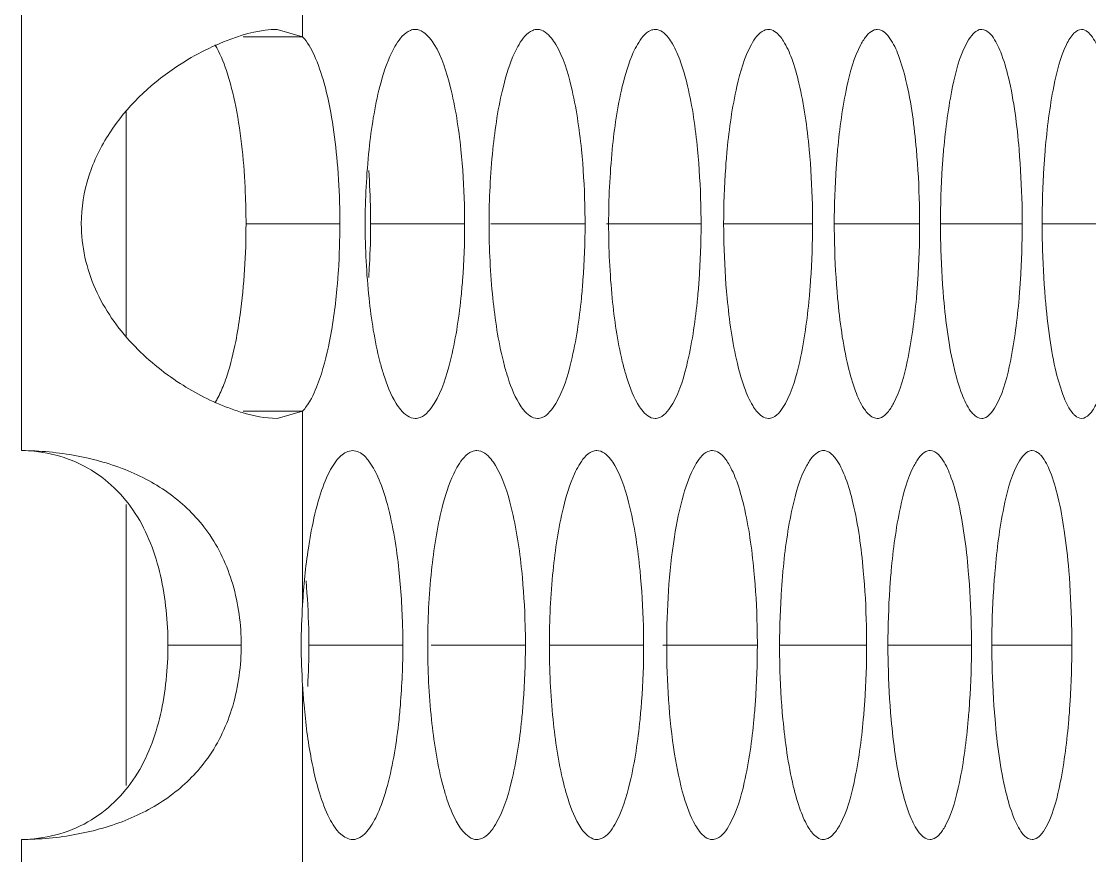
# Model space of a CAD drawing. Header units: millimetres. Extents: x 1177 to 4147, y 93 to 2194.
# Drawn here: x 2891.19 to 2907.68, y 1524.72 to 1537.59 of the extents above; entities that cross this region are included whole.
import ezdxf

# ---------------------------------------------------------------- set-up
doc = ezdxf.new("R2010")
doc.units = ezdxf.units.MM
doc.header["$LTSCALE"] = 0.1
doc.layers.get('0').update_dxf_attribs({"lineweight": 13})
doc.layers.add('标注', color=251, linetype='Continuous', lineweight=9)

msp = doc.modelspace()

# ---------------------------------------------------------------- linework, layer by layer
for p, q in [((2895.532, 1537.354), (2895.532, 1540.341)), ((2891.191, 1530.972), (2891.191, 1537.962)), ((2891.191, 1530.972), (2891.191, 1537.962)), ((2895.532, 1528.593), (2895.532, 1531.58)), ((2895.532, 1524.364), (2895.532, 1527.351)), ((2891.191, 1517.981), (2891.191, 1524.972)), ((2891.191, 1517.981), (2891.191, 1524.972))]:
    msp.add_line(p, q)
at = {"layer": '标注'}
for p, q in [((2895.532, 1537.354), (2895.137, 1537.467)), ((2894.616, 1537.354), (2895.532, 1537.354)), ((2892.81, 1536.205), (2892.81, 1532.729)), ((2894.658, 1534.467), (2896.106, 1534.467)), ((2896.581, 1534.467), (2898.032, 1534.467)), ((2898.435, 1534.467), (2899.89, 1534.467)), ((2900.221, 1534.467), (2901.68, 1534.467)), ((2902.029, 1534.467), (2903.401, 1534.467)), ((2903.736, 1534.467), (2905.053, 1534.467)), ((2905.375, 1534.467), (2906.636, 1534.467)), ((2906.944, 1534.467), (2908.15, 1534.467)), ((2894.616, 1531.58), (2895.532, 1531.58)), ((2895.137, 1531.467), (2895.532, 1531.58)), ((2892.81, 1530.139), (2892.81, 1525.804)), ((2893.453, 1527.972), (2894.584, 1527.972)), ((2895.628, 1527.972), (2897.078, 1527.972)), ((2897.516, 1527.972), (2898.97, 1527.972)), ((2899.337, 1527.972), (2900.794, 1527.972)), ((2901.089, 1527.972), (2902.549, 1527.972)), ((2902.892, 1527.972), (2904.235, 1527.972)), ((2904.564, 1527.972), (2905.853, 1527.972)), ((2906.168, 1527.972), (2907.402, 1527.972))]:
    msp.add_line(p, q, dxfattribs=at)
for centre, radius, start, end in [((2904.136, 1527.964), 8.627, 175.8208, 179.9495), ((2904.136, 1527.979), 8.627, 180.0505, 184.1792), ((2884.338, 1527.971), 11.29, 356.7614, 0.0035)]:
    msp.add_arc(centre, radius, start, end, dxfattribs=at)
for points, knots in [([(2895.137, 1537.467), (2894.895, 1537.466), (2894.332, 1537.317), (2893.824, 1537.053), (2893.553, 1536.869)], [0, 0, 0, 0, 0.425121, 1, 1, 1, 1]), ([(2897.27, 1537.467), (2897.244, 1537.467), (2897.116, 1537.438), (2897.03, 1537.322), (2896.976, 1537.235)], [0, 0, 0, 0, 0.199148, 1, 1, 1, 1]), ([(2897.563, 1537.235), (2897.541, 1537.27), (2897.472, 1537.372), (2897.356, 1537.467), (2897.27, 1537.467)], [0, 0, 0, 0, 0.321082, 1, 1, 1, 1]), ([(2899.155, 1537.467), (2899.131, 1537.467), (2899.005, 1537.437), (2898.923, 1537.322), (2898.871, 1537.235)], [0, 0, 0, 0, 0.196477, 1, 1, 1, 1]), ([(2899.437, 1537.235), (2899.417, 1537.27), (2899.351, 1537.371), (2899.239, 1537.467), (2899.155, 1537.467)], [0, 0, 0, 0, 0.324295, 1, 1, 1, 1]), ([(2900.972, 1537.467), (2900.948, 1537.467), (2900.825, 1537.436), (2900.748, 1537.321), (2900.699, 1537.235)], [0, 0, 0, 0, 0.193636, 1, 1, 1, 1]), ([(2901.239, 1537.244), (2901.22, 1537.277), (2901.158, 1537.374), (2901.052, 1537.467), (2900.972, 1537.467)], [0, 0, 0, 0, 0.326204, 1, 1, 1, 1]), ([(2902.72, 1537.467), (2902.698, 1537.467), (2902.577, 1537.435), (2902.505, 1537.32), (2902.458, 1537.235)], [0, 0, 0, 0, 0.190615, 1, 1, 1, 1]), ([(2902.951, 1537.287), (2902.934, 1537.314), (2902.879, 1537.394), (2902.788, 1537.467), (2902.72, 1537.467)], [0, 0, 0, 0, 0.321102, 1, 1, 1, 1]), ([(2904.4, 1537.467), (2904.378, 1537.467), (2904.315, 1537.45), (2904.225, 1537.367), (2904.174, 1537.284), (2904.148, 1537.235)], [0, 0, 0, 0, 0.185665, 0.530478, 1, 1, 1, 1]), ([(2904.595, 1537.328), (2904.58, 1537.349), (2904.532, 1537.413), (2904.456, 1537.467), (2904.4, 1537.467)], [0, 0, 0, 0, 0.314447, 1, 1, 1, 1]), ([(2906.011, 1537.467), (2905.99, 1537.467), (2905.928, 1537.45), (2905.843, 1537.366), (2905.794, 1537.284), (2905.769, 1537.235)], [0, 0, 0, 0, 0.182292, 0.52599, 1, 1, 1, 1]), ([(2906.17, 1537.366), (2906.158, 1537.382), (2906.117, 1537.429), (2906.055, 1537.467), (2906.011, 1537.467)], [0, 0, 0, 0, 0.305886, 1, 1, 1, 1]), ([(2907.553, 1537.467), (2907.509, 1537.467), (2907.404, 1537.396), (2907.351, 1537.297), (2907.321, 1537.235)], [0, 0, 0, 0, 0.389659, 1, 1, 1, 1]), ([(2907.677, 1537.4), (2907.667, 1537.411), (2907.633, 1537.444), (2907.586, 1537.467), (2907.553, 1537.467)], [0, 0, 0, 0, 0.295107, 1, 1, 1, 1]), ([(2896.065, 1535.421), (2896.029, 1535.831), (2895.951, 1536.396), (2895.738, 1537.037), (2895.608, 1537.273), (2895.532, 1537.354)], [0, 0, 0, 0, 0.608781, 0.835781, 1, 1, 1, 1]), ([(2903.349, 1535.614), (2903.316, 1535.958), (2903.254, 1536.433), (2903.098, 1536.989), (2903.004, 1537.203), (2902.951, 1537.287)], [0, 0, 0, 0, 0.598831, 0.827178, 1, 1, 1, 1]), ([(2905.003, 1535.614), (2904.971, 1535.973), (2904.909, 1536.465), (2904.747, 1537.034), (2904.651, 1537.248), (2904.595, 1537.328)], [0, 0, 0, 0, 0.608586, 0.834685, 1, 1, 1, 1]), ([(2906.588, 1535.614), (2906.556, 1535.988), (2906.495, 1536.498), (2906.328, 1537.08), (2906.229, 1537.292), (2906.17, 1537.366)], [0, 0, 0, 0, 0.619614, 0.843153, 1, 1, 1, 1]), ([(2908.104, 1535.614), (2908.087, 1535.826), (2908.045, 1536.214), (2907.954, 1536.735), (2907.84, 1537.123), (2907.739, 1537.334), (2907.677, 1537.4)], [0, 0, 0, 0, 0.343252, 0.632232, 0.852748, 1, 1, 1, 1]), ([(2894.499, 1536.278), (2894.462, 1536.465), (2894.382, 1536.79), (2894.255, 1537.104), (2894.179, 1537.228)], [0, 0, 0, 0, 0.568754, 1, 1, 1, 1]), ([(2896.976, 1537.235), (2896.95, 1537.195), (2896.841, 1536.99), (2896.77, 1536.766), (2896.724, 1536.588)], [0, 0, 0, 0, 0.20579, 1, 1, 1, 1]), ([(2897.974, 1535.614), (2897.94, 1535.942), (2897.855, 1536.494), (2897.683, 1537.038), (2897.563, 1537.235)], [0, 0, 0, 0, 0.587706, 1, 1, 1, 1]), ([(2898.871, 1537.235), (2898.847, 1537.195), (2898.741, 1536.989), (2898.673, 1536.766), (2898.629, 1536.588)], [0, 0, 0, 0, 0.205098, 1, 1, 1, 1]), ([(2899.834, 1535.614), (2899.801, 1535.941), (2899.719, 1536.493), (2899.555, 1537.037), (2899.437, 1537.235)], [0, 0, 0, 0, 0.588565, 1, 1, 1, 1]), ([(2900.699, 1537.235), (2900.675, 1537.194), (2900.573, 1536.988), (2900.508, 1536.765), (2900.465, 1536.588)], [0, 0, 0, 0, 0.204414, 1, 1, 1, 1]), ([(2901.626, 1535.614), (2901.594, 1535.944), (2901.531, 1536.402), (2901.38, 1536.943), (2901.29, 1537.156), (2901.239, 1537.244)], [0, 0, 0, 0, 0.590197, 0.820528, 1, 1, 1, 1]), ([(2902.458, 1537.235), (2902.347, 1537.036), (2902.192, 1536.491), (2902.115, 1535.941), (2902.083, 1535.614)], [0, 0, 0, 0, 0.410076, 1, 1, 1, 1]), ([(2904.148, 1537.235), (2904.041, 1537.035), (2903.893, 1536.49), (2903.818, 1535.941), (2903.788, 1535.614)], [0, 0, 0, 0, 0.409275, 1, 1, 1, 1]), ([(2905.769, 1537.235), (2905.666, 1537.034), (2905.525, 1536.489), (2905.453, 1535.941), (2905.424, 1535.614)], [0, 0, 0, 0, 0.408497, 1, 1, 1, 1]), ([(2907.321, 1537.235), (2907.222, 1537.033), (2907.088, 1536.488), (2907.019, 1535.941), (2906.992, 1535.614)], [0, 0, 0, 0, 0.407744, 1, 1, 1, 1]), ([(2893.553, 1536.869), (2893.164, 1536.604), (2892.628, 1536.091), (2892.197, 1535.215), (2892.116, 1534.716), (2892.116, 1534.467)], [0, 0, 0, 0, 0.48685, 0.742674, 1, 1, 1, 1]), ([(2896.724, 1536.588), (2896.642, 1536.269), (2896.533, 1535.562), (2896.497, 1534.85), (2896.497, 1534.467)], [0, 0, 0, 0, 0.462348, 1, 1, 1, 1]), ([(2898.629, 1536.588), (2898.549, 1536.268), (2898.445, 1535.562), (2898.409, 1534.85), (2898.409, 1534.467)], [0, 0, 0, 0, 0.462125, 1, 1, 1, 1]), ([(2900.465, 1536.588), (2900.388, 1536.268), (2900.288, 1535.561), (2900.254, 1534.85), (2900.254, 1534.467)], [0, 0, 0, 0, 0.461908, 1, 1, 1, 1]), ([(2894.658, 1534.467), (2894.658, 1534.628), (2894.644, 1535.234), (2894.586, 1535.841), (2894.499, 1536.278)], [0, 0, 0, 0, 0.265985, 1, 1, 1, 1]), ([(2898.032, 1534.467), (2898.032, 1534.565), (2898.027, 1534.948), (2898.004, 1535.331), (2897.974, 1535.614)], [0, 0, 0, 0, 0.255763, 1, 1, 1, 1]), ([(2899.89, 1534.467), (2899.89, 1534.565), (2899.885, 1534.948), (2899.863, 1535.331), (2899.834, 1535.614)], [0, 0, 0, 0, 0.25579, 1, 1, 1, 1]), ([(2901.68, 1534.467), (2901.68, 1534.565), (2901.675, 1534.948), (2901.653, 1535.331), (2901.626, 1535.614)], [0, 0, 0, 0, 0.255815, 1, 1, 1, 1]), ([(2902.083, 1535.614), (2902.074, 1535.522), (2902.043, 1535.14), (2902.029, 1534.757), (2902.029, 1534.467)], [0, 0, 0, 0, 0.242084, 1, 1, 1, 1]), ([(2903.401, 1534.467), (2903.401, 1534.565), (2903.396, 1534.948), (2903.375, 1535.331), (2903.349, 1535.614)], [0, 0, 0, 0, 0.25584, 1, 1, 1, 1]), ([(2903.788, 1535.614), (2903.78, 1535.522), (2903.749, 1535.14), (2903.736, 1534.757), (2903.736, 1534.467)], [0, 0, 0, 0, 0.242044, 1, 1, 1, 1]), ([(2905.053, 1534.467), (2905.053, 1534.565), (2905.048, 1534.948), (2905.028, 1535.33), (2905.003, 1535.614)], [0, 0, 0, 0, 0.255864, 1, 1, 1, 1]), ([(2905.424, 1535.614), (2905.416, 1535.522), (2905.387, 1535.14), (2905.375, 1534.757), (2905.375, 1534.467)], [0, 0, 0, 0, 0.242005, 1, 1, 1, 1]), ([(2906.636, 1534.467), (2906.636, 1534.565), (2906.632, 1534.948), (2906.612, 1535.33), (2906.588, 1535.614)], [0, 0, 0, 0, 0.255886, 1, 1, 1, 1]), ([(2906.992, 1535.614), (2906.984, 1535.522), (2906.956, 1535.14), (2906.944, 1534.757), (2906.944, 1534.467)], [0, 0, 0, 0, 0.241968, 1, 1, 1, 1]), ([(2896.106, 1534.467), (2896.106, 1534.548), (2896.103, 1534.866), (2896.086, 1535.184), (2896.065, 1535.421)], [0, 0, 0, 0, 0.253876, 1, 1, 1, 1]), ([(2896.581, 1534.467), (2896.581, 1534.537), (2896.578, 1534.812), (2896.566, 1535.088), (2896.551, 1535.293)], [0, 0, 0, 0, 0.252958, 1, 1, 1, 1]), ([(2892.116, 1534.467), (2892.116, 1534.123), (2892.273, 1533.434), (2892.859, 1532.6), (2893.591, 1532.001), (2894.129, 1531.726), (2894.391, 1531.629)], [0, 0, 0, 0, 0.268228, 0.532568, 0.782157, 1, 1, 1, 1]), ([(2894.499, 1532.656), (2894.526, 1532.792), (2894.623, 1533.391), (2894.658, 1533.999), (2894.658, 1534.467)], [0, 0, 0, 0, 0.228138, 1, 1, 1, 1]), ([(2896.065, 1533.513), (2896.072, 1533.59), (2896.096, 1533.908), (2896.106, 1534.226), (2896.106, 1534.467)], [0, 0, 0, 0, 0.244708, 1, 1, 1, 1]), ([(2896.497, 1534.467), (2896.497, 1534.084), (2896.533, 1533.372), (2896.642, 1532.665), (2896.724, 1532.346)], [0, 0, 0, 0, 0.537652, 1, 1, 1, 1]), ([(2896.551, 1533.64), (2896.556, 1533.708), (2896.573, 1533.983), (2896.581, 1534.259), (2896.581, 1534.467)], [0, 0, 0, 0, 0.246013, 1, 1, 1, 1]), ([(2897.974, 1533.32), (2897.984, 1533.412), (2898.018, 1533.793), (2898.032, 1534.177), (2898.032, 1534.467)], [0, 0, 0, 0, 0.24218, 1, 1, 1, 1]), ([(2898.409, 1534.467), (2898.409, 1534.084), (2898.445, 1533.372), (2898.549, 1532.665), (2898.629, 1532.346)], [0, 0, 0, 0, 0.537875, 1, 1, 1, 1]), ([(2899.834, 1533.32), (2899.843, 1533.412), (2899.876, 1533.794), (2899.89, 1534.177), (2899.89, 1534.467)], [0, 0, 0, 0, 0.242136, 1, 1, 1, 1]), ([(2900.254, 1534.467), (2900.254, 1534.084), (2900.288, 1533.373), (2900.388, 1532.666), (2900.465, 1532.346)], [0, 0, 0, 0, 0.538092, 1, 1, 1, 1]), ([(2901.626, 1533.32), (2901.635, 1533.412), (2901.666, 1533.794), (2901.68, 1534.177), (2901.68, 1534.467)], [0, 0, 0, 0, 0.242094, 1, 1, 1, 1]), ([(2902.029, 1534.467), (2902.029, 1534.369), (2902.034, 1533.986), (2902.056, 1533.603), (2902.083, 1533.32)], [0, 0, 0, 0, 0.25582, 1, 1, 1, 1]), ([(2903.349, 1533.32), (2903.357, 1533.412), (2903.388, 1533.794), (2903.401, 1534.177), (2903.401, 1534.467)], [0, 0, 0, 0, 0.242053, 1, 1, 1, 1]), ([(2903.736, 1534.467), (2903.736, 1534.369), (2903.741, 1533.986), (2903.762, 1533.603), (2903.788, 1533.32)], [0, 0, 0, 0, 0.255845, 1, 1, 1, 1]), ([(2905.003, 1533.32), (2905.011, 1533.412), (2905.04, 1533.794), (2905.053, 1534.177), (2905.053, 1534.467)], [0, 0, 0, 0, 0.242014, 1, 1, 1, 1]), ([(2905.375, 1534.467), (2905.375, 1534.369), (2905.379, 1533.986), (2905.399, 1533.603), (2905.424, 1533.32)], [0, 0, 0, 0, 0.255868, 1, 1, 1, 1]), ([(2906.588, 1533.32), (2906.596, 1533.412), (2906.624, 1533.794), (2906.636, 1534.177), (2906.636, 1534.467)], [0, 0, 0, 0, 0.241977, 1, 1, 1, 1]), ([(2906.944, 1534.467), (2906.944, 1534.369), (2906.948, 1533.986), (2906.967, 1533.604), (2906.992, 1533.32)], [0, 0, 0, 0, 0.255891, 1, 1, 1, 1]), ([(2895.763, 1531.991), (2895.846, 1532.206), (2895.973, 1532.711), (2896.04, 1533.226), (2896.065, 1533.513)], [0, 0, 0, 0, 0.444382, 1, 1, 1, 1]), ([(2897.563, 1531.699), (2897.683, 1531.896), (2897.855, 1532.44), (2897.94, 1532.992), (2897.974, 1533.32)], [0, 0, 0, 0, 0.412294, 1, 1, 1, 1]), ([(2899.437, 1531.699), (2899.555, 1531.897), (2899.719, 1532.441), (2899.801, 1532.992), (2899.834, 1533.32)], [0, 0, 0, 0, 0.411435, 1, 1, 1, 1]), ([(2901.244, 1531.699), (2901.357, 1531.898), (2901.515, 1532.442), (2901.594, 1532.993), (2901.626, 1533.32)], [0, 0, 0, 0, 0.410597, 1, 1, 1, 1]), ([(2902.083, 1533.32), (2902.116, 1532.982), (2902.179, 1532.513), (2902.334, 1531.963), (2902.426, 1531.75), (2902.478, 1531.664)], [0, 0, 0, 0, 0.595352, 0.824536, 1, 1, 1, 1]), ([(2902.982, 1531.699), (2903.091, 1531.899), (2903.243, 1532.443), (2903.318, 1532.993), (2903.349, 1533.32)], [0, 0, 0, 0, 0.409781, 1, 1, 1, 1]), ([(2903.788, 1533.32), (2903.821, 1532.967), (2903.884, 1532.481), (2904.044, 1531.917), (2904.139, 1531.703), (2904.194, 1531.621)], [0, 0, 0, 0, 0.604767, 0.831791, 1, 1, 1, 1]), ([(2904.651, 1531.699), (2904.756, 1531.9), (2904.901, 1532.444), (2904.974, 1532.993), (2905.003, 1533.32)], [0, 0, 0, 0, 0.408988, 1, 1, 1, 1]), ([(2905.424, 1533.32), (2905.457, 1532.952), (2905.52, 1532.448), (2905.685, 1531.871), (2905.783, 1531.658), (2905.84, 1531.581)], [0, 0, 0, 0, 0.615423, 0.839991, 1, 1, 1, 1]), ([(2906.251, 1531.699), (2906.353, 1531.901), (2906.491, 1532.445), (2906.56, 1532.993), (2906.588, 1533.32)], [0, 0, 0, 0, 0.408219, 1, 1, 1, 1]), ([(2906.992, 1533.32), (2907.009, 1533.112), (2907.051, 1532.729), (2907.143, 1532.214), (2907.257, 1531.826), (2907.357, 1531.615), (2907.417, 1531.545)], [0, 0, 0, 0, 0.339935, 0.62764, 0.849308, 1, 1, 1, 1]), ([(2894.315, 1531.99), (2894.334, 1532.038), (2894.41, 1532.256), (2894.464, 1532.48), (2894.499, 1532.656)], [0, 0, 0, 0, 0.222237, 1, 1, 1, 1]), ([(2896.724, 1532.346), (2896.741, 1532.28), (2896.805, 1532.058), (2896.889, 1531.838), (2896.976, 1531.699)], [0, 0, 0, 0, 0.294324, 1, 1, 1, 1]), ([(2898.629, 1532.346), (2898.645, 1532.28), (2898.707, 1532.058), (2898.788, 1531.838), (2898.871, 1531.699)], [0, 0, 0, 0, 0.294922, 1, 1, 1, 1]), ([(2900.465, 1532.346), (2900.481, 1532.28), (2900.54, 1532.058), (2900.618, 1531.839), (2900.699, 1531.699)], [0, 0, 0, 0, 0.29551, 1, 1, 1, 1]), ([(2894.179, 1531.706), (2894.192, 1531.727), (2894.244, 1531.818), (2894.286, 1531.914), (2894.315, 1531.99)], [0, 0, 0, 0, 0.224904, 1, 1, 1, 1]), ([(2895.532, 1531.58), (2895.554, 1531.603), (2895.652, 1531.728), (2895.718, 1531.874), (2895.763, 1531.991)], [0, 0, 0, 0, 0.205277, 1, 1, 1, 1]), ([(2896.976, 1531.699), (2896.997, 1531.664), (2897.067, 1531.562), (2897.184, 1531.467), (2897.27, 1531.467)], [0, 0, 0, 0, 0.321073, 1, 1, 1, 1]), ([(2897.27, 1531.467), (2897.295, 1531.467), (2897.424, 1531.496), (2897.509, 1531.611), (2897.563, 1531.699)], [0, 0, 0, 0, 0.199481, 1, 1, 1, 1]), ([(2898.871, 1531.699), (2898.892, 1531.664), (2898.959, 1531.563), (2899.071, 1531.467), (2899.155, 1531.467)], [0, 0, 0, 0, 0.324264, 1, 1, 1, 1]), ([(2899.155, 1531.467), (2899.18, 1531.467), (2899.306, 1531.497), (2899.386, 1531.612), (2899.437, 1531.699)], [0, 0, 0, 0, 0.196798, 1, 1, 1, 1]), ([(2900.699, 1531.699), (2900.719, 1531.664), (2900.782, 1531.564), (2900.89, 1531.467), (2900.972, 1531.467)], [0, 0, 0, 0, 0.327612, 1, 1, 1, 1]), ([(2900.972, 1531.467), (2900.996, 1531.467), (2901.119, 1531.498), (2901.195, 1531.613), (2901.244, 1531.699)], [0, 0, 0, 0, 0.193945, 1, 1, 1, 1]), ([(2902.478, 1531.664), (2902.496, 1531.634), (2902.553, 1531.548), (2902.649, 1531.467), (2902.72, 1531.467)], [0, 0, 0, 0, 0.324647, 1, 1, 1, 1]), ([(2902.72, 1531.467), (2902.743, 1531.467), (2902.864, 1531.498), (2902.935, 1531.614), (2902.982, 1531.699)], [0, 0, 0, 0, 0.190909, 1, 1, 1, 1]), ([(2904.4, 1531.467), (2904.422, 1531.467), (2904.485, 1531.484), (2904.574, 1531.567), (2904.625, 1531.65), (2904.651, 1531.699)], [0, 0, 0, 0, 0.185919, 0.530524, 1, 1, 1, 1]), ([(2906.011, 1531.467), (2906.032, 1531.467), (2906.093, 1531.484), (2906.178, 1531.568), (2906.226, 1531.65), (2906.251, 1531.699)], [0, 0, 0, 0, 0.18253, 0.526009, 1, 1, 1, 1]), ([(2907.553, 1531.467), (2907.596, 1531.467), (2907.701, 1531.538), (2907.752, 1531.637), (2907.782, 1531.699)], [0, 0, 0, 0, 0.389686, 1, 1, 1, 1]), ([(2894.391, 1531.629), (2894.459, 1531.603), (2894.701, 1531.521), (2894.955, 1531.467), (2895.137, 1531.467)], [0, 0, 0, 0, 0.288359, 1, 1, 1, 1]), ([(2904.194, 1531.621), (2904.209, 1531.598), (2904.259, 1531.529), (2904.34, 1531.467), (2904.4, 1531.467)], [0, 0, 0, 0, 0.318608, 1, 1, 1, 1]), ([(2905.84, 1531.581), (2905.853, 1531.564), (2905.896, 1531.511), (2905.963, 1531.467), (2906.011, 1531.467)], [0, 0, 0, 0, 0.310747, 1, 1, 1, 1]), ([(2907.417, 1531.545), (2907.428, 1531.533), (2907.464, 1531.495), (2907.516, 1531.467), (2907.553, 1531.467)], [0, 0, 0, 0, 0.300688, 1, 1, 1, 1]), ([(2894.067, 1529.715), (2893.918, 1529.925), (2893.546, 1530.303), (2892.84, 1530.692), (2892.04, 1530.917), (2891.477, 1530.969), (2891.191, 1530.972)], [0, 0, 0, 0, 0.237278, 0.48061, 0.736199, 1, 1, 1, 1]), ([(2893.453, 1527.972), (2893.453, 1528.332), (2893.385, 1529.037), (2893.02, 1530.035), (2892.252, 1530.791), (2891.545, 1530.967), (2891.191, 1530.972)], [0, 0, 0, 0, 0.257867, 0.504597, 0.746083, 1, 1, 1, 1]), ([(2896.304, 1530.971), (2896.237, 1530.971), (2896.078, 1530.878), (2895.918, 1530.613), (2895.77, 1530.219), (2895.699, 1529.907), (2895.666, 1529.731)], [0, 0, 0, 0, 0.138263, 0.343336, 0.632179, 1, 1, 1, 1]), ([(2896.542, 1530.823), (2896.525, 1530.846), (2896.463, 1530.917), (2896.37, 1530.971), (2896.304, 1530.971)], [0, 0, 0, 0, 0.303752, 1, 1, 1, 1]), ([(2898.221, 1530.972), (2898.196, 1530.972), (2898.069, 1530.942), (2897.985, 1530.827), (2897.932, 1530.74)], [0, 0, 0, 0, 0.197833, 1, 1, 1, 1]), ([(2898.509, 1530.74), (2898.488, 1530.775), (2898.42, 1530.876), (2898.306, 1530.972), (2898.221, 1530.972)], [0, 0, 0, 0, 0.322669, 1, 1, 1, 1]), ([(2900.072, 1530.972), (2900.048, 1530.972), (2899.923, 1530.941), (2899.844, 1530.826), (2899.794, 1530.74)], [0, 0, 0, 0, 0.195078, 1, 1, 1, 1]), ([(2900.349, 1530.74), (2900.329, 1530.775), (2900.265, 1530.875), (2900.155, 1530.972), (2900.072, 1530.972)], [0, 0, 0, 0, 0.32596, 1, 1, 1, 1]), ([(2901.855, 1530.972), (2901.832, 1530.972), (2901.71, 1530.941), (2901.635, 1530.825), (2901.587, 1530.74)], [0, 0, 0, 0, 0.192149, 1, 1, 1, 1]), ([(2902.104, 1530.77), (2902.086, 1530.8), (2902.027, 1530.889), (2901.928, 1530.972), (2901.855, 1530.972)], [0, 0, 0, 0, 0.323826, 1, 1, 1, 1]), ([(2903.569, 1530.972), (2903.546, 1530.972), (2903.482, 1530.955), (2903.39, 1530.872), (2903.338, 1530.789), (2903.311, 1530.74)], [0, 0, 0, 0, 0.187277, 0.53264, 1, 1, 1, 1]), ([(2903.782, 1530.813), (2903.766, 1530.837), (2903.714, 1530.908), (2903.63, 1530.972), (2903.569, 1530.972)], [0, 0, 0, 0, 0.31799, 1, 1, 1, 1]), ([(2905.214, 1530.972), (2905.192, 1530.972), (2905.13, 1530.955), (2905.042, 1530.871), (2904.993, 1530.789), (2904.967, 1530.74)], [0, 0, 0, 0, 0.184004, 0.528262, 1, 1, 1, 1]), ([(2905.391, 1530.853), (2905.378, 1530.871), (2905.333, 1530.926), (2905.264, 1530.972), (2905.214, 1530.972)], [0, 0, 0, 0, 0.310426, 1, 1, 1, 1]), ([(2905.804, 1529.119), (2905.772, 1529.485), (2905.71, 1529.987), (2905.546, 1530.562), (2905.448, 1530.775), (2905.391, 1530.853)], [0, 0, 0, 0, 0.613931, 0.838792, 1, 1, 1, 1]), ([(2906.79, 1530.972), (2906.77, 1530.972), (2906.709, 1530.955), (2906.625, 1530.87), (2906.578, 1530.789), (2906.554, 1530.74)], [0, 0, 0, 0, 0.180528, 0.523661, 1, 1, 1, 1]), ([(2906.932, 1530.889), (2906.921, 1530.902), (2906.883, 1530.942), (2906.829, 1530.972), (2906.79, 1530.972)], [0, 0, 0, 0, 0.300787, 1, 1, 1, 1]), ([(2907.355, 1529.119), (2907.337, 1529.326), (2907.296, 1529.706), (2907.205, 1530.219), (2907.092, 1530.607), (2906.992, 1530.818), (2906.932, 1530.889)], [0, 0, 0, 0, 0.338668, 0.625811, 0.847843, 1, 1, 1, 1]), ([(2897.011, 1529.191), (2896.972, 1529.531), (2896.897, 1530.001), (2896.712, 1530.541), (2896.604, 1530.746), (2896.542, 1530.823)], [0, 0, 0, 0, 0.599408, 0.827175, 1, 1, 1, 1]), ([(2897.932, 1530.74), (2897.907, 1530.699), (2897.799, 1530.494), (2897.73, 1530.271), (2897.685, 1530.092)], [0, 0, 0, 0, 0.205443, 1, 1, 1, 1]), ([(2898.912, 1529.119), (2898.879, 1529.446), (2898.796, 1529.998), (2898.628, 1530.543), (2898.509, 1530.74)], [0, 0, 0, 0, 0.588138, 1, 1, 1, 1]), ([(2899.794, 1530.74), (2899.77, 1530.699), (2899.665, 1530.493), (2899.599, 1530.27), (2899.555, 1530.092)], [0, 0, 0, 0, 0.204755, 1, 1, 1, 1]), ([(2900.738, 1529.119), (2900.706, 1529.446), (2900.626, 1529.997), (2900.464, 1530.542), (2900.349, 1530.74)], [0, 0, 0, 0, 0.588987, 1, 1, 1, 1]), ([(2901.587, 1530.74), (2901.507, 1530.6), (2901.379, 1530.234), (2901.196, 1529.311), (2901.15, 1528.529), (2901.15, 1527.972)], [0, 0, 0, 0, 0.171591, 0.407652, 1, 1, 1, 1]), ([(2902.496, 1529.119), (2902.464, 1529.456), (2902.401, 1529.923), (2902.247, 1530.471), (2902.156, 1530.684), (2902.104, 1530.77)], [0, 0, 0, 0, 0.594383, 0.823753, 1, 1, 1, 1]), ([(2903.311, 1530.74), (2903.202, 1530.54), (2903.051, 1529.995), (2902.975, 1529.446), (2902.944, 1529.119)], [0, 0, 0, 0, 0.409673, 1, 1, 1, 1]), ([(2904.184, 1529.119), (2904.152, 1529.47), (2904.09, 1529.954), (2903.931, 1530.516), (2903.836, 1530.73), (2903.782, 1530.813)], [0, 0, 0, 0, 0.603559, 0.830818, 1, 1, 1, 1]), ([(2904.967, 1530.74), (2904.862, 1530.539), (2904.717, 1529.994), (2904.644, 1529.446), (2904.615, 1529.119)], [0, 0, 0, 0, 0.408883, 1, 1, 1, 1]), ([(2906.554, 1530.74), (2906.453, 1530.538), (2906.315, 1529.993), (2906.245, 1529.446), (2906.217, 1529.119)], [0, 0, 0, 0, 0.408118, 1, 1, 1, 1]), ([(2897.685, 1530.092), (2897.604, 1529.773), (2897.497, 1529.067), (2897.462, 1528.355), (2897.462, 1527.972)], [0, 0, 0, 0, 0.462235, 1, 1, 1, 1]), ([(2899.555, 1530.092), (2899.477, 1529.773), (2899.375, 1529.066), (2899.34, 1528.355), (2899.34, 1527.972)], [0, 0, 0, 0, 0.462016, 1, 1, 1, 1]), ([(2894.584, 1527.972), (2894.584, 1528.288), (2894.504, 1528.905), (2894.239, 1529.473), (2894.067, 1529.715)], [0, 0, 0, 0, 0.515812, 1, 1, 1, 1]), ([(2895.666, 1529.731), (2895.649, 1529.644), (2895.585, 1529.267), (2895.548, 1528.886), (2895.532, 1528.593)], [0, 0, 0, 0, 0.233018, 1, 1, 1, 1]), ([(2897.078, 1527.972), (2897.078, 1528.076), (2897.072, 1528.483), (2897.045, 1528.89), (2897.011, 1529.191)], [0, 0, 0, 0, 0.256515, 1, 1, 1, 1]), ([(2898.97, 1527.972), (2898.97, 1528.07), (2898.965, 1528.453), (2898.942, 1528.835), (2898.912, 1529.119)], [0, 0, 0, 0, 0.255777, 1, 1, 1, 1]), ([(2900.794, 1527.972), (2900.794, 1528.07), (2900.789, 1528.453), (2900.766, 1528.835), (2900.738, 1529.119)], [0, 0, 0, 0, 0.255803, 1, 1, 1, 1]), ([(2902.549, 1527.972), (2902.549, 1528.07), (2902.544, 1528.453), (2902.523, 1528.835), (2902.496, 1529.119)], [0, 0, 0, 0, 0.255828, 1, 1, 1, 1]), ([(2902.944, 1529.119), (2902.936, 1529.027), (2902.905, 1528.645), (2902.892, 1528.262), (2902.892, 1527.972)], [0, 0, 0, 0, 0.242063, 1, 1, 1, 1]), ([(2904.235, 1527.972), (2904.235, 1528.07), (2904.231, 1528.453), (2904.21, 1528.835), (2904.184, 1529.119)], [0, 0, 0, 0, 0.255852, 1, 1, 1, 1]), ([(2904.615, 1529.119), (2904.606, 1529.027), (2904.577, 1528.645), (2904.564, 1528.262), (2904.564, 1527.972)], [0, 0, 0, 0, 0.242024, 1, 1, 1, 1]), ([(2905.853, 1527.972), (2905.853, 1528.07), (2905.849, 1528.453), (2905.829, 1528.835), (2905.804, 1529.119)], [0, 0, 0, 0, 0.255875, 1, 1, 1, 1]), ([(2906.217, 1529.119), (2906.209, 1529.027), (2906.18, 1528.645), (2906.168, 1528.262), (2906.168, 1527.972)], [0, 0, 0, 0, 0.241986, 1, 1, 1, 1]), ([(2907.402, 1527.972), (2907.402, 1528.07), (2907.398, 1528.452), (2907.379, 1528.835), (2907.355, 1529.119)], [0, 0, 0, 0, 0.255897, 1, 1, 1, 1]), ([(2895.628, 1527.972), (2895.628, 1528.056), (2895.624, 1528.387), (2895.606, 1528.718), (2895.584, 1528.964)], [0, 0, 0, 0, 0.254236, 1, 1, 1, 1]), ([(2891.191, 1524.972), (2891.545, 1524.976), (2892.252, 1525.153), (2893.02, 1525.909), (2893.385, 1526.906), (2893.453, 1527.612), (2893.453, 1527.972)], [0, 0, 0, 0, 0.253917, 0.495403, 0.742133, 1, 1, 1, 1]), ([(2894.067, 1526.228), (2894.239, 1526.47), (2894.504, 1527.038), (2894.584, 1527.655), (2894.584, 1527.972)], [0, 0, 0, 0, 0.484188, 1, 1, 1, 1]), ([(2897.011, 1526.753), (2897.022, 1526.85), (2897.061, 1527.256), (2897.078, 1527.663), (2897.078, 1527.972)], [0, 0, 0, 0, 0.241125, 1, 1, 1, 1]), ([(2897.462, 1527.972), (2897.462, 1527.589), (2897.497, 1526.877), (2897.604, 1526.17), (2897.685, 1525.851)], [0, 0, 0, 0, 0.537765, 1, 1, 1, 1]), ([(2898.912, 1526.825), (2898.922, 1526.917), (2898.956, 1527.298), (2898.97, 1527.682), (2898.97, 1527.972)], [0, 0, 0, 0, 0.242158, 1, 1, 1, 1]), ([(2899.34, 1527.972), (2899.34, 1527.589), (2899.375, 1526.877), (2899.477, 1526.17), (2899.555, 1525.851)], [0, 0, 0, 0, 0.537984, 1, 1, 1, 1]), ([(2900.738, 1526.825), (2900.747, 1526.917), (2900.78, 1527.298), (2900.794, 1527.682), (2900.794, 1527.972)], [0, 0, 0, 0, 0.242115, 1, 1, 1, 1]), ([(2901.15, 1527.972), (2901.15, 1527.41), (2901.197, 1526.622), (2901.383, 1525.695), (2901.513, 1525.33), (2901.594, 1525.191)], [0, 0, 0, 0, 0.594289, 0.829953, 1, 1, 1, 1]), ([(2902.496, 1526.825), (2902.504, 1526.917), (2902.536, 1527.298), (2902.549, 1527.682), (2902.549, 1527.972)], [0, 0, 0, 0, 0.242073, 1, 1, 1, 1]), ([(2902.892, 1527.972), (2902.892, 1527.874), (2902.896, 1527.491), (2902.917, 1527.108), (2902.944, 1526.825)], [0, 0, 0, 0, 0.255833, 1, 1, 1, 1]), ([(2904.184, 1526.825), (2904.193, 1526.917), (2904.223, 1527.298), (2904.235, 1527.682), (2904.235, 1527.972)], [0, 0, 0, 0, 0.242033, 1, 1, 1, 1]), ([(2904.564, 1527.972), (2904.564, 1527.874), (2904.569, 1527.491), (2904.589, 1527.108), (2904.615, 1526.825)], [0, 0, 0, 0, 0.255857, 1, 1, 1, 1]), ([(2905.804, 1526.825), (2905.812, 1526.917), (2905.841, 1527.299), (2905.853, 1527.682), (2905.853, 1527.972)], [0, 0, 0, 0, 0.241995, 1, 1, 1, 1]), ([(2906.168, 1527.972), (2906.168, 1527.874), (2906.172, 1527.491), (2906.192, 1527.108), (2906.217, 1526.825)], [0, 0, 0, 0, 0.25588, 1, 1, 1, 1]), ([(2907.355, 1526.825), (2907.363, 1526.917), (2907.39, 1527.299), (2907.402, 1527.682), (2907.402, 1527.972)], [0, 0, 0, 0, 0.241958, 1, 1, 1, 1]), ([(2895.532, 1527.351), (2895.538, 1527.25), (2895.565, 1526.868), (2895.613, 1526.488), (2895.666, 1526.212)], [0, 0, 0, 0, 0.264818, 1, 1, 1, 1]), ([(2896.542, 1525.12), (2896.604, 1525.198), (2896.712, 1525.402), (2896.897, 1525.943), (2896.972, 1526.413), (2897.011, 1526.753)], [0, 0, 0, 0, 0.172825, 0.400592, 1, 1, 1, 1]), ([(2898.509, 1525.204), (2898.628, 1525.401), (2898.796, 1525.945), (2898.879, 1526.497), (2898.912, 1526.825)], [0, 0, 0, 0, 0.411862, 1, 1, 1, 1]), ([(2900.349, 1525.204), (2900.464, 1525.402), (2900.626, 1525.946), (2900.706, 1526.497), (2900.738, 1526.825)], [0, 0, 0, 0, 0.411013, 1, 1, 1, 1]), ([(2902.121, 1525.204), (2902.233, 1525.403), (2902.388, 1525.948), (2902.465, 1526.498), (2902.496, 1526.825)], [0, 0, 0, 0, 0.410186, 1, 1, 1, 1]), ([(2902.944, 1526.825), (2902.977, 1526.479), (2903.04, 1526.002), (2903.198, 1525.445), (2903.291, 1525.231), (2903.344, 1525.147)], [0, 0, 0, 0, 0.599914, 0.828052, 1, 1, 1, 1]), ([(2903.825, 1525.204), (2903.932, 1525.404), (2904.08, 1525.949), (2904.154, 1526.498), (2904.184, 1526.825)], [0, 0, 0, 0, 0.409381, 1, 1, 1, 1]), ([(2904.615, 1526.825), (2904.647, 1526.464), (2904.71, 1525.969), (2904.873, 1525.399), (2904.97, 1525.185), (2905.026, 1525.106)], [0, 0, 0, 0, 0.60993, 0.835766, 1, 1, 1, 1]), ([(2905.46, 1525.204), (2905.563, 1525.405), (2905.705, 1525.95), (2905.775, 1526.498), (2905.804, 1526.825)], [0, 0, 0, 0, 0.4086, 1, 1, 1, 1]), ([(2906.217, 1526.825), (2906.249, 1526.449), (2906.312, 1525.936), (2906.48, 1525.353), (2906.579, 1525.141), (2906.638, 1525.068)], [0, 0, 0, 0, 0.621267, 0.84448, 1, 1, 1, 1]), ([(2907.025, 1525.204), (2907.125, 1525.406), (2907.26, 1525.95), (2907.327, 1526.498), (2907.355, 1526.825)], [0, 0, 0, 0, 0.407843, 1, 1, 1, 1]), ([(2891.191, 1524.972), (2891.477, 1524.974), (2892.04, 1525.026), (2892.84, 1525.252), (2893.546, 1525.641), (2893.918, 1526.019), (2894.067, 1526.228)], [0, 0, 0, 0, 0.263801, 0.51939, 0.762722, 1, 1, 1, 1]), ([(2895.666, 1526.212), (2895.699, 1526.037), (2895.77, 1525.725), (2895.918, 1525.331), (2896.078, 1525.066), (2896.237, 1524.972), (2896.304, 1524.972)], [0, 0, 0, 0, 0.367821, 0.656664, 0.861737, 1, 1, 1, 1]), ([(2897.685, 1525.851), (2897.702, 1525.785), (2897.764, 1525.563), (2897.847, 1525.343), (2897.932, 1525.204)], [0, 0, 0, 0, 0.294624, 1, 1, 1, 1]), ([(2899.555, 1525.851), (2899.572, 1525.785), (2899.632, 1525.563), (2899.711, 1525.343), (2899.794, 1525.204)], [0, 0, 0, 0, 0.295217, 1, 1, 1, 1]), ([(2896.304, 1524.972), (2896.325, 1524.972), (2896.421, 1524.988), (2896.496, 1525.061), (2896.542, 1525.12)], [0, 0, 0, 0, 0.213946, 1, 1, 1, 1]), ([(2897.932, 1525.204), (2897.953, 1525.169), (2898.022, 1525.067), (2898.136, 1524.972), (2898.221, 1524.972)], [0, 0, 0, 0, 0.32265, 1, 1, 1, 1]), ([(2898.221, 1524.972), (2898.246, 1524.972), (2898.373, 1525.001), (2898.456, 1525.117), (2898.509, 1525.204)], [0, 0, 0, 0, 0.19816, 1, 1, 1, 1]), ([(2899.794, 1525.204), (2899.814, 1525.169), (2899.879, 1525.068), (2899.989, 1524.972), (2900.072, 1524.972)], [0, 0, 0, 0, 0.325919, 1, 1, 1, 1]), ([(2900.072, 1524.972), (2900.096, 1524.972), (2900.221, 1525.002), (2900.299, 1525.117), (2900.349, 1525.204)], [0, 0, 0, 0, 0.195393, 1, 1, 1, 1]), ([(2901.594, 1525.191), (2901.613, 1525.158), (2901.674, 1525.063), (2901.777, 1524.972), (2901.855, 1524.972)], [0, 0, 0, 0, 0.327099, 1, 1, 1, 1]), ([(2901.855, 1524.972), (2901.878, 1524.972), (2902, 1525.003), (2902.074, 1525.118), (2902.121, 1525.204)], [0, 0, 0, 0, 0.19245, 1, 1, 1, 1]), ([(2903.344, 1525.147), (2903.361, 1525.121), (2903.415, 1525.043), (2903.503, 1524.972), (2903.569, 1524.972)], [0, 0, 0, 0, 0.321831, 1, 1, 1, 1]), ([(2903.569, 1524.972), (2903.591, 1524.972), (2903.655, 1524.988), (2903.747, 1525.072), (2903.798, 1525.154), (2903.825, 1525.204)], [0, 0, 0, 0, 0.187539, 0.532699, 1, 1, 1, 1]), ([(2905.026, 1525.106), (2905.04, 1525.085), (2905.087, 1525.024), (2905.16, 1524.972), (2905.214, 1524.972)], [0, 0, 0, 0, 0.31493, 1, 1, 1, 1]), ([(2905.214, 1524.972), (2905.236, 1524.972), (2905.298, 1524.989), (2905.385, 1525.072), (2905.434, 1525.154), (2905.46, 1525.204)], [0, 0, 0, 0, 0.18425, 0.528295, 1, 1, 1, 1]), ([(2906.638, 1525.068), (2906.649, 1525.053), (2906.689, 1525.008), (2906.748, 1524.972), (2906.79, 1524.972)], [0, 0, 0, 0, 0.306013, 1, 1, 1, 1]), ([(2906.79, 1524.972), (2906.811, 1524.972), (2906.871, 1524.989), (2906.954, 1525.073), (2907.001, 1525.155), (2907.025, 1525.204)], [0, 0, 0, 0, 0.180756, 0.523667, 1, 1, 1, 1])]:
    msp.add_open_spline(points, degree=3, knots=knots, dxfattribs=at)

doc.saveas('drawing.dxf')
